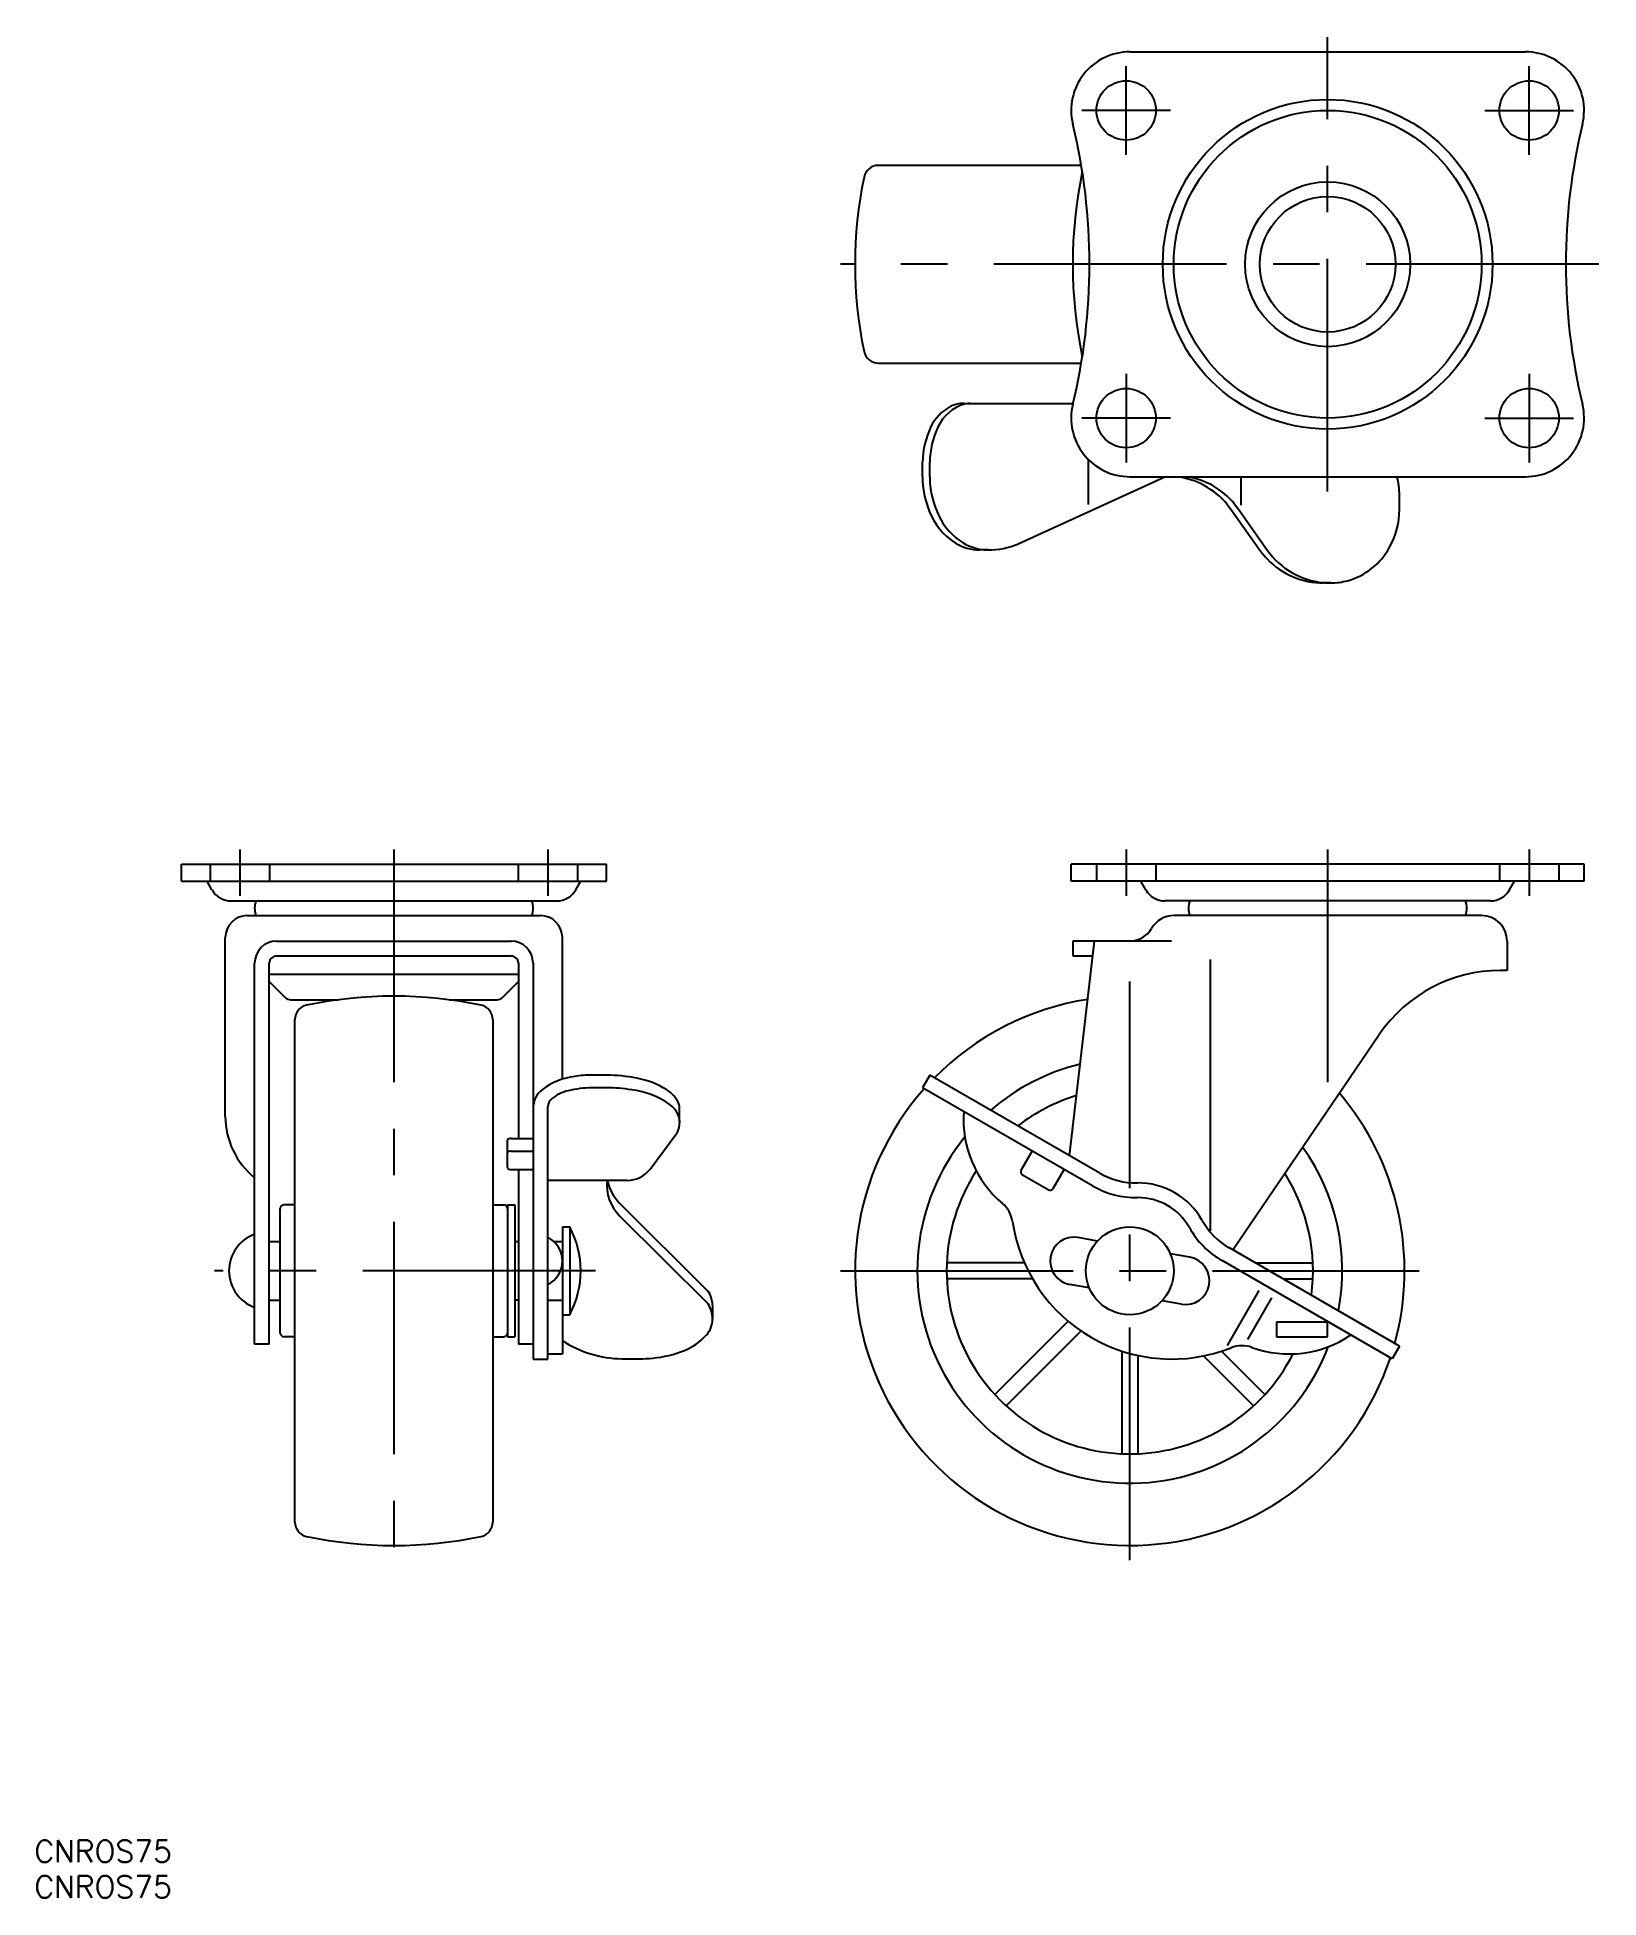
# Model space of a CAD drawing. Extents: x -176 to 37, y -223 to 31.
import ezdxf

# ---------------------------------------------------------------- set-up
doc = ezdxf.new("R2010")
doc.units = 0
doc.linetypes.add('CENTER', pattern=[50.8, 31.75, -6.35, 6.35, -6.35])
doc.linetypes.add('DASHED', pattern=[19.05, 12.7, -6.35])
doc.layers.get('0').update_dxf_attribs({"linetype": 'CONTINUOUS'})
doc.layers.add('CENTER', color=1, linetype='CENTER')
doc.styles.get("Standard").update_dxf_attribs({"font": 'txt.shx', "height": 3, "bigfont": 'bigfont.shx'})

# ---------------------------------------------------------------- blocks, each defined once
blk = doc.blocks.new('*U3')
at = {"color": 7, "linetype": 'CONTINUOUS'}
blk.add_text('CNROS75', height=3, dxfattribs=at).set_placement((-176.5, -218.17))
blk = doc.blocks.new('*U4')
at = {"color": 7, "linetype": 'CONTINUOUS'}
blk.add_text('CNROS75', height=3, dxfattribs=at).set_placement((-176.5, -223.02))

msp = doc.modelspace()

# ---------------------------------------------------------------- linework, layer by layer
at = {"color": 7, "linetype": 'CONTINUOUS'}
for p, q in [((-27, 29), (27, 29)), ((-33.63, 13.5), (-61.31, 13.5)), ((-61.31, -13.5), (-33.63, -13.5)), ((-49.66, -19), (-34.75, -19)), ((-55.29, -29), (-55.29, -27)), ((-54.29, -29), (-54.29, -27)), ((-32.64, -32.78), (-32.64, -26.67)), ((-42.22, -38.18), (-22.24, -29)), ((-27, -29), (27, -29)), ((-11.86, -29), (-11.86, -32.9)), ((-13.71, -32.79), (-13.22, -33.44)), ((-12.72, -32.73), (-12.19, -33.42)), ((9.79, -33.5), (9.79, -31.5)), ((-13.22, -33.44), (-9.12, -39.2)), ((-12.19, -33.42), (-8.2, -39.08)), ((-46.34, -39), (-47.5, -39)), ((0.42, -43.5), (-0.58, -43.5)), ((-156.44, -81.92), (-98.44, -81.92)), ((-156.44, -84.22), (-156.44, -81.92)), ((-98.44, -84.22), (-98.44, -81.92)), ((35, -81.92), (-35, -81.92)), ((-35, -84.22), (-35, -81.92)), ((35, -84.22), (35, -81.92)), ((-156.44, -84.22), (-98.44, -84.22)), ((-152.26, -85.42), (-152.94, -84.22)), ((-102.62, -85.42), (-101.93, -84.22)), ((35, -84.22), (-35, -84.22)), ((-24.81, -85.42), (-25.51, -84.22)), ((24.81, -85.42), (25.51, -84.22)), ((-149.65, -86.92), (-105.22, -86.92)), ((22.22, -86.92), (-22.22, -86.92)), ((-147.44, -88.92), (-107.44, -88.92)), ((21, -88.92), (-21, -88.92)), ((-150.44, -116.34), (-150.44, -91.92)), ((-143.44, -92.42), (-111.44, -92.42)), ((-104.44, -111.26), (-104.44, -91.92)), ((-35.23, -121.7), (-31.8, -92.42)), ((-21.3, -92.42), (-34.8, -92.42)), ((-34.8, -92.42), (-34.8, -94.42)), ((24.5, -92.42), (24.5, -96.42)), ((-146.44, -147.42), (-146.44, -95.42)), ((-144.44, -147.42), (-144.44, -95.42)), ((-143.44, -94.42), (-111.44, -94.42)), ((-110.44, -95.42), (-110.44, -119.35)), ((-108.44, -95.42), (-108.44, -149.47)), ((-34.8, -94.42), (-32.03, -94.42)), ((-16, -131.97), (-16, -94.92)), ((24.5, -96.42), (23.58, -96.42)), ((-144.44, -96.92), (-110.44, -96.92)), ((-144.44, -97.92), (-142.23, -100.13)), ((-110.44, -97.92), (-112.64, -100.13)), ((-141.52, -100.42), (-135.04, -100.42)), ((-119.84, -100.42), (-113.35, -100.42)), ((-140.94, -171.73), (-140.94, -103.12)), ((-113.94, -103.12), (-113.94, -171.73)), ((-12.96, -134.56), (7.05, -105.17)), ((-98.44, -110.7), (-100.44, -110.7)), ((-54.29, -110.7), (-55.29, -112.43)), ((-31.09, -124.09), (-54.29, -110.7)), ((-98.44, -112.43), (-100.44, -112.43)), ((-32.09, -125.83), (-55.29, -112.43)), ((-106.44, -149.47), (-106.44, -115.02)), ((-88.44, -117.02), (-88.44, -115.3)), ((-111.44, -119.35), (-108.44, -119.35)), ((-92.46, -123.53), (-88.81, -118.63)), ((-111.94, -123.33), (-111.94, -119.6)), ((-111.44, -121.08), (-108.44, -121.08)), ((-41.81, -123.68), (-40.31, -121.08)), ((-111.44, -123.58), (-108.44, -123.58)), ((-110.44, -123.58), (-110.44, -147.42)), ((-38.16, -126.36), (-41.63, -124.36)), ((-37.48, -126.18), (-35.98, -123.58)), ((-95.62, -125.08), (-106.44, -125.08)), ((-142.94, -145.92), (-142.94, -128.92)), ((-140.94, -128.42), (-142.44, -128.42)), ((-113.94, -128.42), (-112.44, -128.42)), ((-111.94, -128.42), (-111.94, -146.42)), ((-111.94, -128.42), (-110.94, -128.42)), ((-110.94, -128.42), (-110.94, -146.42)), ((-96.63, -128.17), (-84.57, -140.19)), ((-104.44, -131.42), (-103.44, -131.42)), ((-104.44, -131.42), (-104.44, -148.77)), ((-103.44, -131.42), (-103.44, -143.42)), ((-96.63, -129.91), (-84.56, -141.93)), ((-144.44, -133.42), (-142.94, -133.42)), ((-110.94, -133.42), (-110.44, -133.42)), ((-105.59, -133.42), (-104.44, -133.42)), ((-31.4, -133.35), (-34.07, -132.88)), ((9.79, -147.7), (-13.41, -134.3)), ((-41.39, -136.32), (-51.98, -136.32)), ((-18.8, -135.57), (-21.47, -135.1)), ((8.79, -149.43), (-14.41, -136.03)), ((-9.91, -136.32), (-2.02, -136.32)), ((-40.27, -138.52), (-51.98, -138.52)), ((-32.53, -139.75), (-35.2, -139.28)), ((-6.09, -138.52), (-2.02, -138.52)), ((-144.44, -141.42), (-142.94, -141.42)), ((-110.44, -141.42), (-110.94, -141.42)), ((-106.44, -141.42), (-104.44, -141.42)), ((-19.93, -141.97), (-22.6, -141.5)), ((-13.69, -147.61), (-9.36, -140.1)), ((-10.91, -146.79), (-7.63, -141.1)), ((-104.44, -143.42), (-103.44, -143.42)), ((-83.94, -142.29), (-83.94, -144.02)), ((-35.42, -144.29), (-45.44, -154.31)), ((-7, -144.45), (-7, -146.45)), ((0, -144.45), (-7, -144.45)), ((0, -146.45), (0, -144.45)), ((-140.94, -146.42), (-142.44, -146.42)), ((-113.94, -146.42), (-112.44, -146.42)), ((-111.94, -146.42), (-110.94, -146.42)), ((-33.65, -145.63), (-43.88, -155.86)), ((-7, -146.45), (0, -146.45)), ((-144.44, -147.42), (-146.44, -147.42)), ((-108.44, -147.42), (-110.44, -147.42)), ((-108.44, -149.47), (-106.44, -149.47)), ((-106.44, -148.77), (-104.44, -148.77)), ((-96.35, -149.43), (-93.94, -149.43)), ((-28.1, -148.37), (-28.1, -162.4)), ((-25.9, -148.97), (-25.9, -162.4)), ((-16.94, -149.04), (-10.12, -155.86)), ((-14.41, -148.46), (-8.56, -154.31)), ((9.79, -147.7), (8.79, -149.43))]:
    msp.add_line(p, q, dxfattribs=at)
at = {"color": 3, "linetype": 'DASHED'}
for p, q in [((-152.49, -81.92), (-152.49, -84.22)), ((-144.39, -81.92), (-144.39, -84.22)), ((-110.49, -81.92), (-110.49, -84.22)), ((-102.39, -81.92), (-102.39, -84.22)), ((-31.55, -81.92), (-31.55, -84.22)), ((-23.45, -81.92), (-23.45, -84.22)), ((23.45, -81.92), (23.45, -84.22)), ((31.55, -81.92), (31.55, -84.22))]:
    msp.add_line(p, q, dxfattribs=at)
at = {"color": 7, "linetype": 'CONTINUOUS'}
for centre, radius in [((-27.5, 21), 4.05), ((27.5, 21), 4.05), ((0, 0), 22.5), ((0, 0), 21), ((0, 0), 11.25), ((0, 0), 9.25), ((-27.5, -21), 4.05), ((27.5, -21), 4.05), ((-27, -137.42), 6)]:
    msp.add_circle(centre, radius, dxfattribs=at)
for centre, radius, start, end in [((-27, 21), 8, 90, 193.5779), ((27, 21), 8, 346.4221, 90), ((-113.95, 0), 81.45, 346.4221, 13.5779), ((113.95, 0), 81.45, 166.4221, 193.5779), ((-61.31, 11.5), 2, 90, 168.1496), ((-6.5, 0), 58, 168.1496, 191.8504), ((26.87, 0), 61.67, 168.162, 191.838), ((-61.31, -11.5), 2, 191.8504, 270), ((-48.46, -25.04), 6.38, 118.4493, 153.087), ((-48.01, -24.56), 5.68, 105.853, 155.7879), ((-49.64, -23.16), 4.16, 90.2773, 116.4348), ((-48.66, -23.01), 4.01, 90.2545, 102.9417), ((-27, -21), 8, 166.4221, 270), ((27, -21), 8, 270, 13.5779), ((-43.66, -27.2), 11.63, 154.2996, 179.0168), ((-42.79, -27.16), 11.51, 154.6367, 179.1872), ((-42.92, -29.02), 12.37, 179.9209, 202.299), ((-42.36, -29.04), 11.94, 179.8169, 211.3517), ((-21.79, -39.33), 10.38, 38.9863, 83.9606), ((-20.82, -39.31), 10.43, 39.1021, 81.1202), ((0.31, -31.49), 9.49, 359.9229, 15.1989), ((-46.07, -30.54), 8.88, 200.92, 237.6207), ((-45.27, -30.74), 8.56, 211.7966, 238.531), ((-0.75, -33.51), 10.54, 330.8682, 0.058), ((-47.37, -32.3), 6.71, 238.9398, 268.9197), ((-46.29, -32.32), 6.68, 238.8736, 268.6947), ((-46.34, -28.25), 10.75, 269.9802, 292.5658), ((-1.03, -33.38), 9.96, 215.776, 223.8435), ((-0.62, -32.93), 10.57, 224.0459, 270.2318), ((0.33, -33.04), 10.45, 215.3039, 264.7819), ((0.16, -34.08), 9.47, 285.5341, 331.1815), ((0.4, -33.12), 10.38, 264.3068, 270.0889), ((0.41, -34.62), 8.88, 270.057, 284.9154), ((-149.65, -83.92), 3, 209.7889, 270), ((-105.22, -83.92), 3, 270, 330.2111), ((-22.22, -83.92), 3, 210, 270), ((22.22, -83.92), 3, 270, 330), ((-143.44, -87.92), 3, 160.5288, 199.4712), ((-111.44, -87.92), 3, 340.5288, 19.4712), ((-16, -87.92), 3, 160.5288, 199.4712), ((16, -87.92), 3, 340.5288, 19.4712), ((-147.44, -91.92), 3, 90, 180), ((-107.44, -91.92), 3, 0, 90), ((-27.06, -88.92), 3.5, 270, 330), ((-21, -92.42), 3.5, 90, 150), ((21, -92.42), 3.5, 0, 90), ((-143.44, -95.42), 3, 90, 180), ((-111.44, -95.42), 3, 0, 90), ((-143.44, -95.42), 1, 90, 180), ((-111.44, -95.42), 1, 360, 90), ((23.58, -116.42), 20, 90, 145.7616), ((-141.52, -99.42), 1, 225, 270), ((-138.94, -103.12), 2, 101.8504, 180), ((-127.44, -157.92), 58, 78.1496, 101.8504), ((-115.94, -103.12), 2, 0, 78.1496), ((-113.35, -99.42), 1, 270, 315), ((-27, -137.42), 37.5, 98.7886, 135.3252), ((-27, -137.42), 29, 103.4939, 130.8777), ((-101.61, -120), 9.19, 97.1591, 126.9925), ((-100.45, -125.08), 14.39, 89.9467, 99.2342), ((-98.79, -135.24), 24.54, 79.3983, 89.1792), ((-96.38, -122.65), 11.72, 58.1325, 79.6458), ((-105.27, -115.22), 3.17, 126.1816, 176.2872), ((-104.93, -115.11), 1.51, 130.8607, 176.7109), ((-102.48, -118.01), 5.31, 102.6796, 130.3191), ((-100.25, -127), 14.57, 90.7542, 103.5005), ((-98.41, -133.53), 21.1, 80.624, 90.0663), ((-96.47, -124.28), 11.67, 54.7236, 82.6188), ((-92.44, -116.28), 4.23, 23.1685, 57.9556), ((-27, -137.42), 37.5, 138.463, 341.537), ((-27, -137.42), 25, 106.9008, 127.6663), ((-27, -137.42), 37.5, 344.6748, 40.2956), ((-139.7, -116.34), 10.74, 180, 231.1423), ((-91.51, -117.28), 3.09, 4.888, 54.8469), ((-90.62, -115.29), 2.18, 359.883, 18.0901), ((-34.7, -116.77), 15, 175.8419, 229.7919), ((-111.42, -120.36), 1.01, 90.8676, 108.3984), ((-92.21, -117), 3.78, 334.4964, 359.7845), ((-27, -137.42), 29, 140.9257, 339.0743), ((-111.79, -119.6), 0.144, 141.7471, 179.3426), ((-111.79, -121.33), 0.144, 141.7471, 179.3426), ((-111.62, -119.76), 0.385, 108.7345, 138.8048), ((-111.62, -121.5), 0.385, 108.7345, 138.8048), ((-111.42, -122.09), 1.01, 90.8676, 108.3984), ((-27, -137.42), 29, 349.1223, 35.5903), ((-111.79, -123.33), 0.144, 180.6574, 218.2529), ((-111.62, -123.16), 0.385, 221.1952, 251.2655), ((-111.42, -122.57), 1.01, 251.6016, 269.1324), ((-95.62, -121.08), 4, 270, 322.2355), ((-27, -137.42), 25, 146.9559, 333.0441), ((-41.38, -123.93), 0.5, 150, 240), ((-26.09, -115.43), 10, 240, 270.6834), ((-27, -137.42), 25, 352.3337, 32.1834), ((-92.54, -125.73), 5.84, 173.6251, 225.616), ((-92.54, -124), 5.84, 190.6953, 225.6155), ((-37.91, -125.93), 0.5, 240, 330), ((-26.09, -115.43), 12, 240, 270.6834), ((-25.85, -135.43), 10, 29.3166, 90.6834), ((-142.44, -128.92), 0.5, 90, 180), ((-112.44, -128.92), 0.5, 360, 90), ((-46.97, -131.28), 4, 8.4311, 49.7919), ((-25.85, -135.43), 8, 29.3166, 90.6834), ((-114.69, -137.42), 12.75, 331.9275, 28.0725), ((-21.25, -127.47), 22, 188.4311, 291.5689), ((-8.41, -125.64), 12, 209.3166, 240), ((-8.41, -125.64), 10, 209.3166, 240), ((-144.62, -137.42), 5.32, 110.016, 249.984), ((-108.08, -136.08), 3.64, 296.785, 63.215), ((-34.63, -136.08), 3.25, 80, 260), ((-19.37, -138.77), 3.25, 260, 80), ((-87.87, -142.33), 3.94, 0.6021, 32.9184), ((-87.94, -144.08), 4, 0.8576, 32.4255), ((-87.39, -143.93), 3.46, 318.7129, 358.5428), ((-142.44, -145.92), 0.5, 180, 270), ((-112.44, -145.92), 0.5, 270, 360), ((-96.14, -134.34), 15.09, 236.6568, 269.2102), ((-90.75, -140.82), 8.03, 291.6427, 317.8253), ((-5.26, -133.77), 15, 250.2081, 304.1581), ((-93.93, -131.18), 18.25, 269.9821, 275.7373), ((-93.5, -134.24), 15.16, 275.2653, 292.14), ((-11.69, -151.64), 4, 70.2081, 111.5689), ((-138.94, -171.73), 2, 180, 258.1496), ((-115.94, -171.73), 2, 281.8504, 0), ((-127.44, -116.92), 58, 258.1496, 281.8504)]:
    msp.add_arc(centre, radius, start, end, dxfattribs=at)
at = {"layer": 'CENTER', "color": 1, "linetype": 'CENTER'}
for p, q in [((0, -31), (0, 31)), ((-27.5, 14.95), (-27.5, 27.05)), ((27.5, 14.95), (27.5, 27.05)), ((-21.45, 21), (-33.55, 21)), ((21.45, 21), (33.55, 21)), ((37, 0), (-66.5, 0)), ((-27.5, -14.95), (-27.5, -27.05)), ((27.5, -14.95), (27.5, -27.05)), ((-21.45, -21), (-33.55, -21)), ((21.45, -21), (33.55, -21)), ((-148.44, -79.92), (-148.44, -86.22)), ((-127.44, -79.92), (-127.44, -176.92)), ((-106.44, -79.92), (-106.44, -86.22)), ((-27.5, -79.92), (-27.5, -86.22)), ((0, -79.92), (0, -113.59)), ((27.5, -79.92), (27.5, -86.22)), ((-27, -176.92), (-27, -97.92)), ((-99.94, -137.42), (-151.94, -137.42)), ((-66.5, -137.42), (12.5, -137.42))]:
    msp.add_line(p, q, dxfattribs=at)

# ---------------------------------------------------------------- block references
at = {"color": 7, "linetype": 'CONTINUOUS'}
for name in ['*U3', '*U4']:
    msp.add_blockref(name, (0, 0), dxfattribs=at)

doc.saveas('drawing.dxf')
